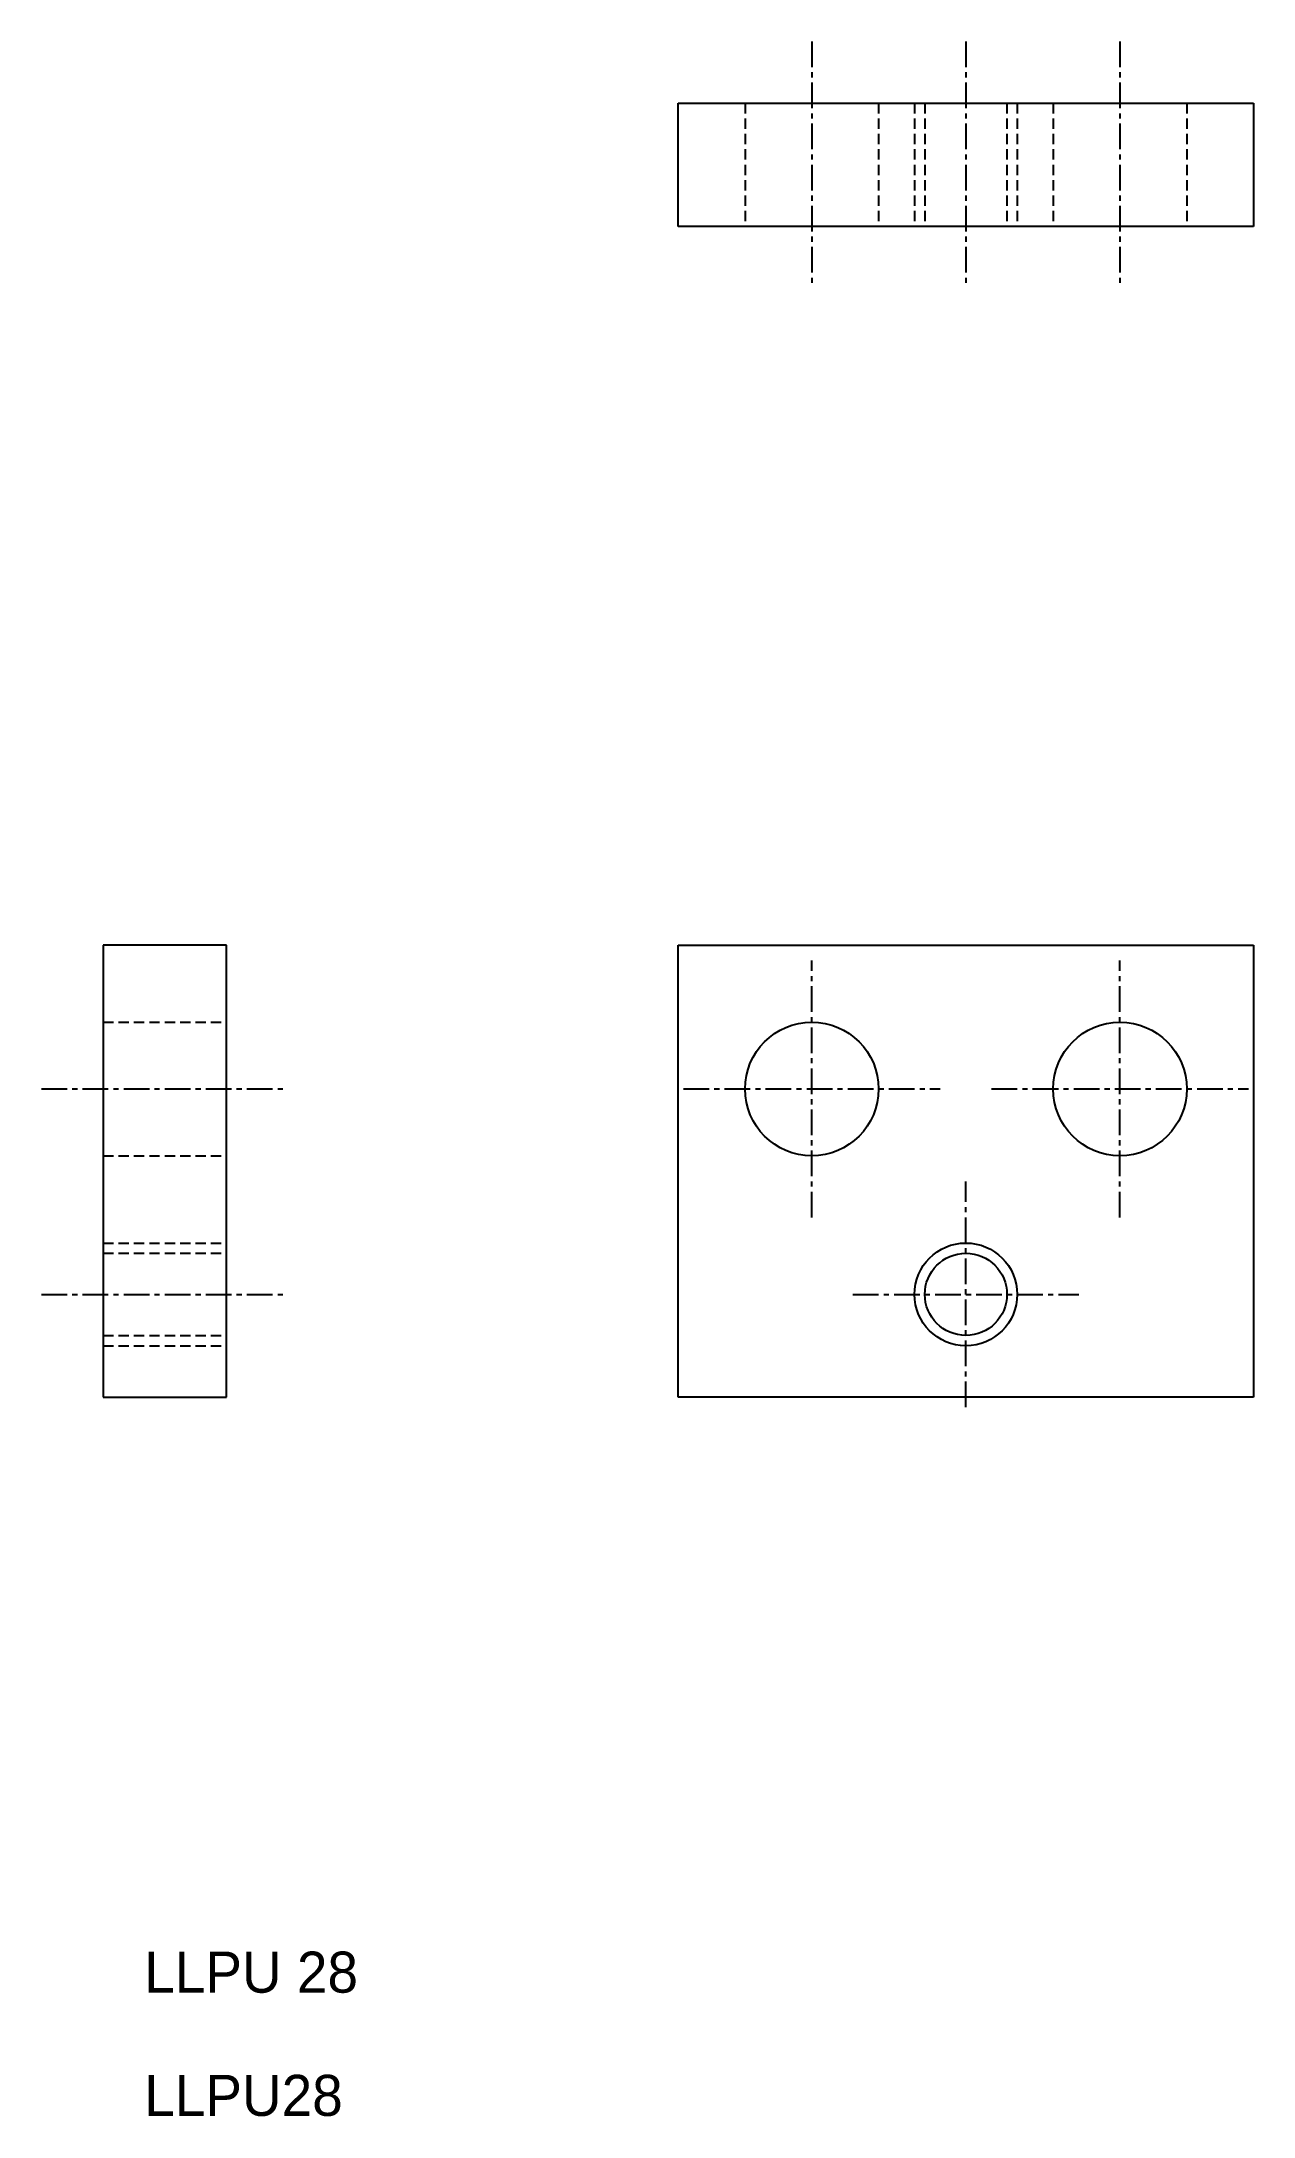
# Model space of a CAD drawing. Extents: x 5 to 64, y 10 to 111.
import ezdxf

# ---------------------------------------------------------------- set-up
doc = ezdxf.new("R2010")
doc.units = 0
doc.linetypes.add('CENTER', pattern=[2, 1.25, -0.25, 0.25, -0.25])
doc.linetypes.add('DASHED', pattern=[0.75, 0.5, -0.25])
doc.layers.get('0').update_dxf_attribs({"linetype": 'CONTINUOUS'})
doc.layers.add('CENTER', color=1, linetype='CENTER')

msp = doc.modelspace()

# ---------------------------------------------------------------- linework, layer by layer
at = {"color": 7, "linetype": 'CONTINUOUS'}
for p, q in [((36, 102), (36, 108)), ((36, 108), (64, 108)), ((64, 108), (64, 102)), ((64, 102), (36, 102)), ((8, 67), (8, 45)), ((14, 67), (8, 67)), ((14, 45), (14, 67)), ((36, 45), (36, 67)), ((36, 67), (64, 67)), ((64, 67), (64, 45)), ((8, 45), (14, 45)), ((64, 45), (36, 45))]:
    msp.add_line(p, q, dxfattribs=at)
at = {"color": 3, "linetype": 'DASHED'}
for p, q in [((39.25, 108), (39.25, 102)), ((45.75, 108), (45.75, 102)), ((47.5, 108), (47.5, 102)), ((48, 108), (48, 102)), ((52, 108), (52, 102)), ((52.5, 108), (52.5, 102)), ((54.25, 108), (54.25, 102)), ((60.75, 108), (60.75, 102)), ((8, 63.25), (14, 63.25)), ((8, 56.75), (14, 56.75)), ((8, 52.5), (14, 52.5)), ((8, 52), (14, 52)), ((8, 48), (14, 48)), ((8, 47.5), (14, 47.5))]:
    msp.add_line(p, q, dxfattribs=at)
at = {"color": 7, "linetype": 'CONTINUOUS'}
for centre, radius in [((42.5, 60), 3.25), ((57.5, 60), 3.25), ((50, 50), 2)]:
    msp.add_circle(centre, radius, dxfattribs=at)
at = {"color": 3}
msp.add_circle((50, 50), 2.5, dxfattribs=at)
at = {"layer": 'CENTER', "color": 1, "linetype": 'CENTER'}
for p, q in [((42.5, 111), (42.5, 99)), ((50, 111), (50, 99)), ((57.5, 111), (57.5, 99)), ((42.5, 53.75), (42.5, 66.25)), ((57.5, 53.75), (57.5, 66.25)), ((5, 60), (17, 60)), ((36.25, 60), (48.75, 60)), ((51.25, 60), (63.75, 60)), ((50, 44.5), (50, 55.5)), ((5, 50), (17, 50)), ((44.5, 50), (55.5, 50))]:
    msp.add_line(p, q, dxfattribs=at)

# ---------------------------------------------------------------- texts
at = {"color": 7, "linetype": 'CONTINUOUS'}
for s, p in [('LLPU 28', (10, 16)), ('LLPU28', (10, 10))]:
    msp.add_text(s, height=2, dxfattribs=at).set_placement(p)

doc.saveas('drawing.dxf')
